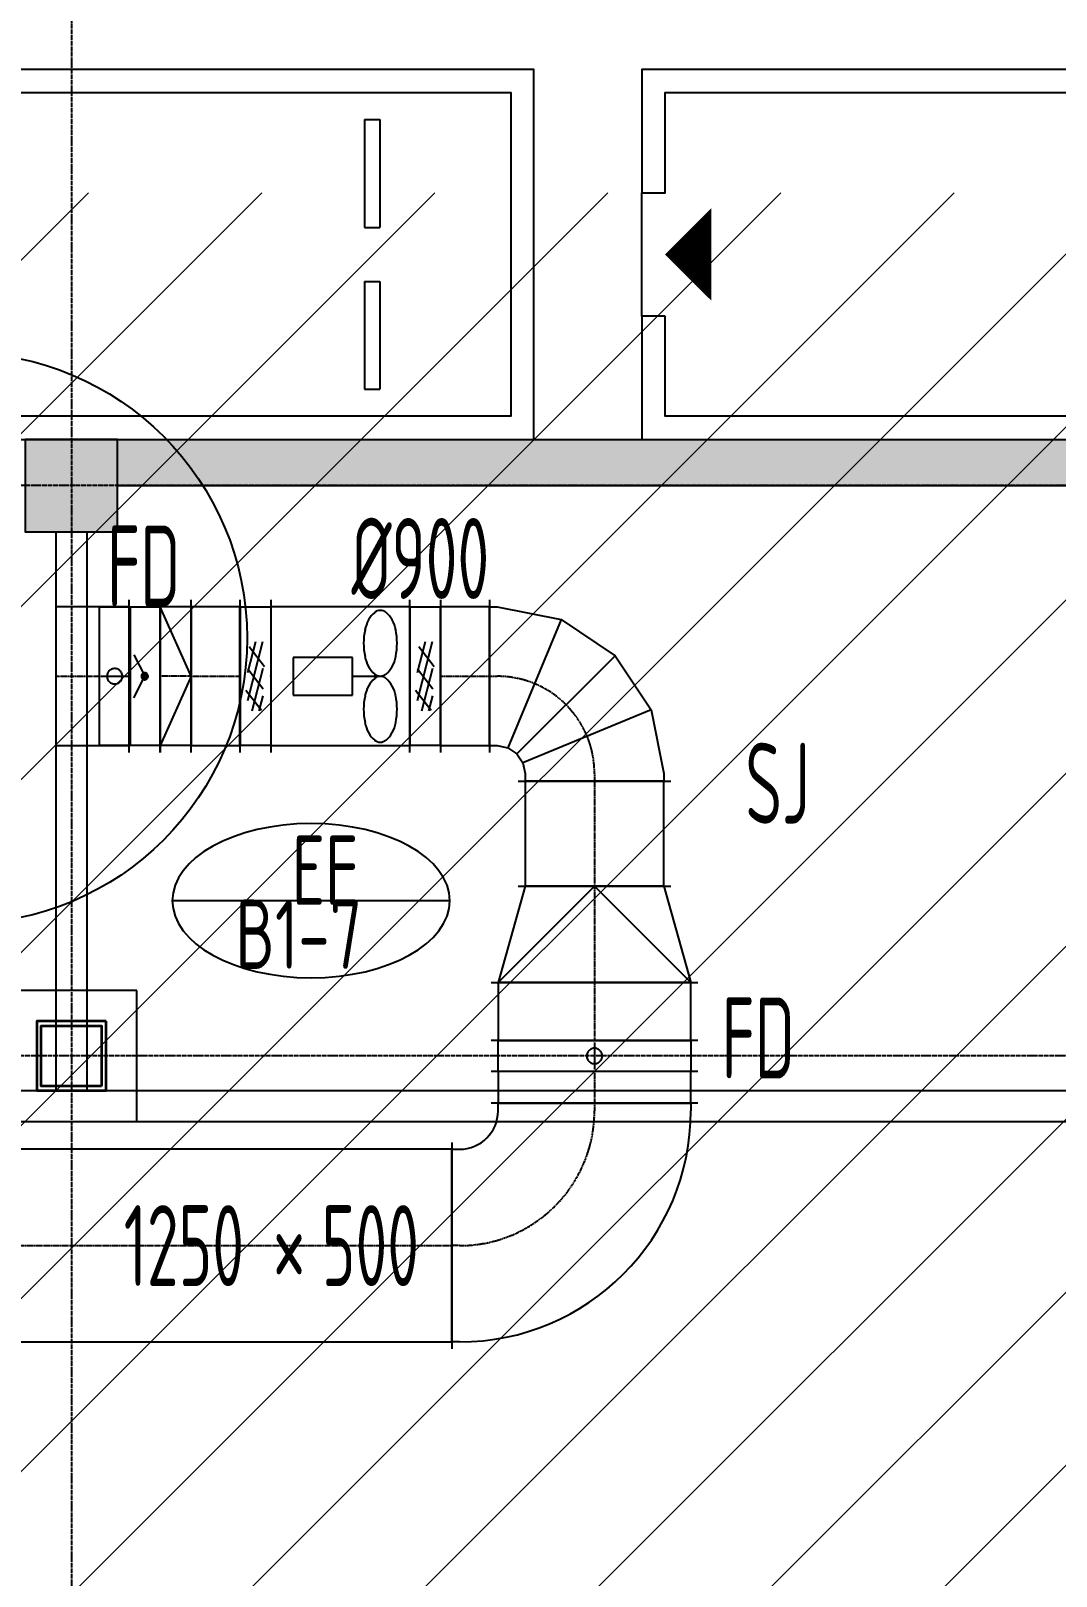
# Model space of a CAD drawing. Extents: x -20827274 to 1300756471, y -549375 to 3431892.
# Drawn here: x 34979 to 41627, y -183885 to -173860 of the extents above; entities that cross this region are included whole.
import ezdxf

# ---------------------------------------------------------------- set-up
doc = ezdxf.new("R2010")
doc.units = 0
doc.header["$LTSCALE"] = 10
for name, pattern in [('CENTER2', [1.125, 0.75, -0.125, 0.125, -0.125]), ('暖附图底图$0$DASH', [0.35, 0.25, -0.1]), ('暖附图底图$0$DOTE', [2.42, 2, -0.2, 0.02, -0.2])]:
    doc.linetypes.add(name, pattern=pattern)
for name, color, linetype in [('1-zs', 3, 'Continuous'), ('1-标注暖通', 4, 'Continuous'), ('DUCT-排风中心线', 5, 'CENTER2'), ('DUCT-排风标注', 3, 'Continuous'), ('DUCT-排风法兰', 2, 'Continuous'), ('DUCT-排风管', 31, 'Continuous'), ('DUCT-排风管端线', 2, 'Continuous'), ('DUCT-排风管设备', 7, 'Continuous'), ('DUCT-排风阀门', 7, 'Continuous'), ('H-暖通设备', 181, 'Continuous'), ('PUB_HATCH', 8, 'Continuous'), ('暖附图底图$0$00-停车位', 8, 'Continuous'), ('暖附图底图$0$1-标注暖通', 8, 'Continuous'), ('暖附图底图$0$A-COLUMN', 8, 'Continuous'), ('暖附图底图$0$A-PUB_HATCH', 8, 'Continuous'), ('暖附图底图$0$A-ROOM_NAME', 8, 'Continuous'), ('暖附图底图$0$A-WALL', 8, 'Continuous'), ('暖附图底图$0$DOTE', 8, 'Continuous'), ('暖附图底图$0$S-柱', 8, 'Continuous'), ('暖附图底图$0$S-柱-填充', 8, 'Continuous')]:
    doc.layers.add(name, color=color, linetype=linetype)
doc.layers.add('F-非人防区', color=105, linetype='Continuous', lineweight=15)
doc.styles.add('8B2_02', font='tssdeng.shx', dxfattribs={"width": 0.6, "bigfont": 'TSSDCHN.shx'})
doc.styles.add('暖附图底图$0$8B2_02', font='tssdeng.shx', dxfattribs={"width": 0.6, "bigfont": 'TSSDCHN.shx'})

# ---------------------------------------------------------------- blocks, each defined once
blk = doc.blocks.new('$轴流风机$00000011')
for p, q in [((-500, 500, 0), (-500, -500, 0)), ((500, 500, 0), (-500, 500, 0)), ((500, -500, 0), (500, 500, 0)), ((-339, 135, 0), (-339, -135, 0)), ((88, 135, 0), (-339, 135, 0)), ((88, -135, 0), (88, 135, 0)), ((88, 0, 0), (288, 0, 0)), ((-339, -135, 0), (88, -135, 0)), ((-500, -500, 0), (500, -500, 0))]:
    blk.add_line(p, q)
for centre, radius, start, end in [((355, 329, 0), 170, 129.1821, 153.0603), ((288, 410, 0), 64.8, 90, 129.1821), ((288, 410, 0), 64.8, 50.8179, 90), ((222, 329, 0), 170, 26.9397, 50.8179), ((462, 274, 0), 291, 153.0603, 168.1126), ((115, 274, 0), 291, 11.8874, 26.9397), ((633, 238, 0), 465, 168.1126, 180), ((633, 238, 0), 465, 180, 191.8874), ((-56, 238, 0), 465, 0, 11.8874), ((-56, 238, 0), 465, 348.1126, 0), ((462, 202, 0), 291, 191.8874, 206.9397), ((115, 202, 0), 291, 333.0603, 348.1126), ((355, 148, 0), 170, 206.9397, 230.8179), ((288, 66, 0), 64.8, 230.8179, 270), ((288, 66, 0), 64.8, 270, 309.1821), ((222, 148, 0), 170, 309.1821, 333.0603), ((462, -202, 0), 291, 153.0603, 168.1126), ((355, -148, 0), 170, 129.1821, 153.0603), ((288, -66, 0), 64.8, 90, 129.1821), ((288, -66, 0), 64.8, 50.8179, 90), ((222, -148, 0), 170, 26.9397, 50.8179), ((115, -202, 0), 291, 11.8874, 26.9397), ((633, -238, 0), 465, 168.1126, 180), ((-56, -238, 0), 465, 0, 11.8874), ((633, -238, 0), 465, 180, 191.8874), ((462, -274, 0), 291, 191.8874, 206.9397), ((115, -274, 0), 291, 333.0603, 348.1126), ((-56, -238, 0), 465, 348.1126, 0), ((355, -329, 0), 170, 206.9397, 230.8179), ((222, -329, 0), 170, 309.1821, 333.0603), ((288, -410, 0), 64.8, 230.8179, 270), ((288, -410, 0), 64.8, 270, 309.1821)]:
    blk.add_arc(centre, radius, start, end)
for p in [(-500, 0, 0), (500, 0, 0)]:
    blk.add_point(p)
blk = doc.blocks.new('暖附图底图$0$车位2400x5300')
at = {"layer": '暖附图底图$0$00-停车位', "color": 251}
for p, q in [((-875, -1000), (-175, -1000)), ((-875, -1100), (-875, -1000)), ((-175, -1100), (-175, -1000)), ((175, -1000), (875, -1000)), ((175, -1100), (175, -1000)), ((875, -1100), (875, -1000)), ((-875, -1100), (-175, -1100)), ((175, -1100), (875, -1100)), ((400, -5300), (-400, -5300))]:
    blk.add_line(p, q, dxfattribs=at)
blk.add_lwpolyline([(400, -5150), (400, -5300), (1200, -5300), (1200, 0), (-1200, 0), (-1200, -5300), (-400, -5300), (-400, -5150), (-1050, -5150), (-1050, -150), (1050, -150), (1050, -5150), (400, -5150)], dxfattribs=at)
blk.add_lwpolyline([(0, -5150, 0, 600, 0), (0, -4850, 600, 600, 0)], format="xyseb", dxfattribs=at)
blk = doc.blocks.new('暖附图底图$0$A$C7EFF042E')
at = {"layer": '暖附图底图$0$A-COLUMN', "color": 6}
for p, q in [((18675, 175), (17825, 175)), ((18675, -675), (18675, 175)), ((17825, -675), (18675, -675))]:
    blk.add_line(p, q, dxfattribs=at)
at = {"layer": '暖附图底图$0$S-柱', "color": 6, "lineweight": 35}
blk.add_lwpolyline([(18475, -25), (18025, -25), (18025, -475), (18475, -475)], close=True, dxfattribs=at)
blk.add_lwpolyline([(18475, -25), (18025, -25), (18025, -475), (18475, -475)], close=True, dxfattribs=at)
at = {"layer": '暖附图底图$0$S-柱-填充', "color": 6, "lineweight": 35}
blk.add_lwpolyline([(18445, -445), (18055, -445), (18055, -55), (18445, -55)], close=True, dxfattribs=at)
blk = doc.blocks.new('_FZH')
blk.add_lwpolyline([(-0.5, -0.5), (0.5, -0.5), (0.5, 0.5), (-0.5, 0.5)], close=True)
at = {"layer": 'PUB_HATCH'}
blk.add_solid([(-0.5, -0.5), (0.5, -0.5), (-0.5, 0.5), (0.5, 0.5)], dxfattribs=at)
blk = doc.blocks.new('暖附图底图$0$AFSFCS')
at = {"layer": '暖附图底图$0$A-PUB_HATCH'}
blk.add_hatch(color=256, dxfattribs=at).paths.add_polyline_path([(43941.4, -176810.4), (43941.4, -176510.4), (35541.4, -176510.4), (35541.4, -176810.4)])
at = {"layer": '暖附图底图$0$A-WALL'}
for p, q in [((35541.4, -176510.4), (43941.4, -176510.4)), ((35541.4, -176810.4), (43941.4, -176810.4)), ((35141.4, -177110.4), (35141.4, -180735.4)), ((35341.4, -177110.4), (35341.4, -180735.4)), ((33591.3, -180735.4), (35141.4, -180735.4)), ((35341.4, -180735.4), (44366.4, -180735.4)), ((33491.3, -180935.4), (35241.4, -180935.4)), ((35241.4, -180935.4), (44366.4, -180935.4))]:
    blk.add_line(p, q, dxfattribs=at)
at = {"layer": '暖附图底图$0$DOTE', "color": 16, "linetype": '暖附图底图$0$DOTE', "ltscale": 1.5}
for p, q in [((35241.4, -155629.3), (35241.4, -385768.2)), ((145070.3, -176810.4), (4332, -176810.4)), ((145070.3, -180510.4), (4332, -180510.4))]:
    blk.add_line(p, q, dxfattribs=at)
blk.add_blockref('暖附图底图$0$A$C7EFF042E', (16991.4, -180260.4))
at = {"layer": '暖附图底图$0$00-停车位', "rotation": 269.9999999999999}
for p in [(38241.4, -175310.4), (44241.4, -175310.4)]:
    blk.add_blockref('暖附图底图$0$车位2400x5300', p, dxfattribs=at)
at = {"layer": '暖附图底图$0$A-COLUMN', "xscale": 600, "yscale": 600, "zscale": 600, "rotation": 90}
blk.add_blockref('_FZH', (35241.4, -176810.4), dxfattribs=at)
at = {"layer": '暖附图底图$0$A-ROOM_NAME', "style": '暖附图底图$0$8B2_02', "width": 0.6}
blk.add_text('SJ', height=525, dxfattribs=at).set_placement((39612.2, -179003.1))
blk = doc.blocks.new('暖附图底图')
at = {"layer": '暖附图底图$0$1-标注暖通', "linetype": '暖附图底图$0$DASH'}
blk.add_blockref('暖附图底图$0$AFSFCS', (500000, 0), dxfattribs=at)

msp = doc.modelspace()

# ---------------------------------------------------------------- hatches: boundary and pattern name
at = {"layer": 'F-非人防区'}
h = msp.add_hatch(dxfattribs=at)
h.set_pattern_fill('ANSI31', color=8, scale=500)
h.set_pattern_definition([(45, (-67108.6, 126739.6), (-561.266, 561.266), [])])
edge = h.paths.add_edge_path()
edge.add_line((26041.4, -160910.4), (26041.4, -174910.4))
edge.add_line((26041.4, -174910.4), (44466.4, -174910.4))
edge.add_line((44466.4, -174910.4), (44466.4, -230535.4))
edge.add_line((44466.4, -230535.4), (29591.4, -230535.4))
edge.add_line((29591.4, -230535.4), (29591.4, -228585.4))
edge.add_line((29591.4, -228585.4), (32466.4, -228585.4))
edge.add_line((32466.4, -228585.4), (32466.4, -223185.4))
edge.add_line((32466.4, -223185.4), (6116.4, -223185.4))
edge.add_line((6116.4, -223185.4), (6116.4, -236210.4))
edge.add_line((6116.4, -236210.4), (5916.4, -236210.4))
edge.add_line((5916.4, -236210.4), (5921.1, -289912.2))
edge.add_line((5921.1, -289912.2), (35191.4, -289912.2))
edge.add_line((35191.4, -289912.2), (35191.4, -296310.4))
edge.add_line((35191.4, -296310.4), (35041.4, -296310.4))
edge.add_line((35041.4, -296310.4), (35041.4, -296910.4))
edge.add_line((35041.4, -296910.4), (35641.4, -296910.4))
edge.add_line((35641.4, -296910.4), (44736.4, -305099.6))
edge.add_line((44736.4, -305099.6), (22456.5, -329844))
edge.add_line((22456.5, -329844), (22456.5, -340006.4))
edge.add_line((22456.5, -340006.4), (-13248.1, -379660.4))
edge.add_line((-13248.1, -379660.4), (-90108.6, -379660.4))
edge.add_line((-90108.6, -379660.4), (-90108.6, -373660.4))
edge.add_line((-90108.6, -373660.4), (-91358.6, -373660.4))
edge.add_arc((-91358.6, -361660.4), 12000, 180, 270, ccw=False)
edge.add_line((-103358.6, -361660.4), (-103358.6, -333450.4))
edge.add_line((-103358.6, -333450.4), (-95358.6, -333436.6))
edge.add_line((-95358.6, -333436.6), (-95358.6, -160610.4))
edge.add_line((-95358.6, -160610.4), (-86333.4, -160610.4))
edge.add_line((-86333.4, -160610.4), (-86333.6, -149790))
edge.add_line((-86333.6, -149790), (-73433.4, -149790))
edge.add_line((-73433.4, -149790), (-73433.4, -160610.4))
edge.add_line((-73433.4, -160610.4), (26041.4, -160910.4))

# ---------------------------------------------------------------- linework, layer by layer
msp.add_circle((34528, -177800.1), 1852.8)
at = {"layer": 'DUCT-排风中心线'}
for p, q in [((35141.4, -178047.2), (35616.7, -178047.2)), ((36017.3, -178047.2), (35817.3, -178047.2)), ((36017.5, -178047.2), (36334.8, -178047.2)), ((36335, -178047.2), (36335.2, -178047.2)), ((37635.8, -178047.2), (37635.6, -178047.2)), ((37636, -178047.2), (37953.4, -178047.2)), ((37953.6, -178047.2), (38003.6, -178047.2)), ((38633.6, -178677.2), (38633.6, -178727.2)), ((38633.6, -178727.4), (38633.6, -179409.2)), ((38633.6, -179409.4), (38633.6, -180034.4)), ((38633.6, -180034.6), (38633.6, -180410.2)), ((38633.6, -180610.6), (38633.6, -180815.5)), ((38633.6, -180815.7), (38633.6, -180865.7)), ((31352.3, -181740.7), (37708.4, -181740.7)), ((37758.6, -181740.7), (37708.6, -181740.7))]:
    msp.add_line(p, q, dxfattribs=at)
for centre, radius, start, end in [((38003.6, -178677.2), 630, 0, 90), ((37758.6, -180865.7), 875, 270, 0)]:
    msp.add_arc(centre, radius, start, end, dxfattribs=at)
at = {"layer": 'DUCT-排风法兰'}
for p, q in [((35616.8, -178542.2), (35616.8, -177552.2)), ((35817, -178542.2), (35817, -177552.2)), ((35817.2, -177552.2), (35817.2, -178542.2)), ((36017.4, -178542.2), (36017.4, -177552.2)), ((36334.9, -178542.2), (36334.9, -177552.2)), ((36535.3, -177552.2), (36535.3, -178542.2)), ((37435.5, -178542.2), (37435.5, -177552.2)), ((37635.9, -177552.2), (37635.9, -178542.2)), ((37953.5, -177552.2), (37953.5, -178542.2)), ((38138.6, -178727.3), (39128.6, -178727.3)), ((38138.6, -179409.3), (39128.6, -179409.3)), ((37963.6, -180034.5), (39303.6, -180034.5)), ((39303.6, -180410.3), (37963.6, -180410.3)), ((39303.6, -180610.5), (37963.6, -180610.5)), ((39303.6, -180815.6), (37963.6, -180815.6)), ((37708.5, -181070.7), (37708.5, -182410.7))]:
    msp.add_line(p, q, dxfattribs=at)
at = {"layer": 'DUCT-排风法兰', "color": 18, "true_color": 0x000000}
for p in [(35616.7, -178047.2, 1000), (35616.9, -178047.2, 1000), (35816.9, -178047.2, 1000), (35817.1, -178047.2, 1000), (35817.1, -178047.2, 1000), (35817.3, -178047.2, 1000), (36017.3, -178047.2, 1000), (36017.5, -178047.2, 1000), (36334.8, -178047.2, 1000), (36335, -178047.2, 1000), (36535.2, -178047.2, 1000), (36535.4, -178047.2, 1000), (37435.4, -178047.2, 1000), (37435.6, -178047.2, 1000), (37635.8, -178047.2, 1000), (37636, -178047.2, 1000), (37953.4, -178047.2, 1000), (37953.6, -178047.2, 1000), (38633.6, -178727.2, 1000), (38633.6, -178727.4, 1000), (38633.6, -179409.2, 1000), (38633.6, -179409.4, 1000), (38633.6, -180034.4, 1000), (38633.6, -180034.6, 1000), (38633.6, -180410.2, 1000), (38633.6, -180410.4, 1000), (38633.6, -180610.4, 1000), (38633.6, -180610.6, 1000), (38633.6, -180815.5, 1000), (38633.6, -180815.7, 1000), (37708.4, -181740.7, 1000), (37708.6, -181740.7, 1000)]:
    msp.add_point(p, dxfattribs=at)
at = {"layer": 'DUCT-排风管'}
for p, q in [((35616.7, -177597.2), (35141.4, -177597.2)), ((35141.4, -177597.2), (35141.4, -178497.2)), ((35422.5, -177597.2), (35622.5, -177597.2)), ((35616.7, -178497.2), (35616.7, -177597.2)), ((35616.9, -177597.2), (35816.9, -177597.2)), ((36017.3, -177597.2), (35817.3, -177597.2)), ((36017.3, -178047.2), (35817.3, -177597.2)), ((36334.8, -177597.2), (36017.5, -177597.2)), ((36017.5, -177597.2), (36017.5, -178497.2)), ((36334.8, -178497.2), (36334.8, -177597.2)), ((36335, -177597.2), (36335.2, -177597.2)), ((36335.2, -177597.2), (36535.2, -177597.2)), ((37435.6, -177597.2), (37635.6, -177597.2)), ((37635.8, -177597.2), (37635.6, -177597.2)), ((37953.4, -177597.2), (37636, -177597.2)), ((37636, -177597.2), (37636, -178497.2)), ((37953.4, -178497.2), (37953.4, -177597.2)), ((37953.6, -177597.2), (38003.6, -177597.2)), ((38003.6, -177597.2), (38416.9, -177679.4)), ((38416.9, -177679.4), (38767.2, -177913.5)), ((38767.2, -177913.5), (39001.4, -178263.9)), ((36017.3, -178047.2), (35817.3, -178497.2)), ((39001.4, -178263.9), (39083.6, -178677.2)), ((35141.4, -178497.2), (35616.7, -178497.2)), ((35622.5, -178497.2), (35422.5, -178497.2)), ((35816.9, -178497.2), (35616.9, -178497.2)), ((36017.3, -178497.2), (35817.3, -178497.2)), ((36017.5, -178497.2), (36334.8, -178497.2)), ((36335, -178497.2), (36335.2, -178497.2)), ((36535.2, -178497.2), (36335.2, -178497.2)), ((37635.6, -178497.2), (37435.6, -178497.2)), ((37635.8, -178497.2), (37635.6, -178497.2)), ((37636, -178497.2), (37953.4, -178497.2)), ((37953.6, -178497.2), (38003.6, -178497.2)), ((38003.6, -178497.2), (38072.5, -178510.9)), ((38072.5, -178510.9), (38130.9, -178549.9)), ((38130.9, -178549.9), (38169.9, -178608.3)), ((38169.9, -178608.3), (38183.6, -178677.2)), ((38183.6, -178677.2), (38183.6, -178727.2)), ((38183.6, -178727.4), (38183.6, -179409.2)), ((39083.6, -178727.4), (38183.6, -178727.4)), ((39083.6, -178677.2), (39083.6, -178727.2)), ((39083.6, -179409.2), (39083.6, -178727.4)), ((38183.6, -179409.4), (38008.6, -180034.4)), ((38633.6, -179409.4), (38008.6, -180034.4)), ((38183.6, -179409.2), (39083.6, -179409.2)), ((38633.6, -179409.4), (39258.6, -180034.4)), ((39083.6, -179409.4), (39258.6, -180034.4)), ((38008.6, -180034.6), (38008.6, -180410.2)), ((39258.6, -180034.6), (38008.6, -180034.6)), ((39258.6, -180410.2), (39258.6, -180034.6)), ((38008.6, -180410.2), (39258.6, -180410.2)), ((38008.6, -180610.4), (38008.6, -180410.4)), ((39258.6, -180410.4), (39258.6, -180610.4)), ((38008.6, -180610.6), (38008.6, -180815.5)), ((39258.6, -180610.6), (38008.6, -180610.6)), ((39258.6, -180815.5), (39258.6, -180610.6)), ((38008.6, -180815.5), (39258.6, -180815.5)), ((38008.6, -180865.7), (38008.6, -180815.7)), ((39258.6, -180815.7), (39258.6, -180865.7)), ((37708.4, -181115.7), (31352.3, -181115.7)), ((37708.4, -182365.7), (37708.4, -181115.7)), ((37708.6, -181115.7), (37758.6, -181115.7)), ((31352.3, -182365.7), (37708.4, -182365.7)), ((37758.6, -182365.7), (37708.6, -182365.7))]:
    msp.add_line(p, q, dxfattribs=at)
for radius in [1500, 250]:
    msp.add_arc((37758.6, -180865.7), radius, 270, 0, dxfattribs=at)
at = {"layer": 'DUCT-排风管', "color": 18, "true_color": 0x000000}
for p in [(35817.3, -178047.2, 1000), (36017.3, -178047.2, 1000), (36335, -178047.2, 1000), (36335.2, -178047.2, 1000), (37635.6, -178047.2, 1000), (37635.8, -178047.2, 1000), (37953.6, -178047.2, 1000), (38633.6, -178727.2, 1000), (38633.6, -179409.4, 1000), (38633.6, -180034.4, 1000), (38633.6, -180815.7, 1000), (37708.6, -181740.7, 1000)]:
    msp.add_point(p, dxfattribs=at)
at = {"layer": 'DUCT-排风管端线'}
for p, q in [((35422.5, -177597.2), (35422.5, -178497.2)), ((35616.9, -178497.2), (35616.9, -177597.2)), ((35622.5, -177597.2), (35622.5, -178497.2)), ((35816.9, -178497.2), (35816.9, -177597.2)), ((35817.3, -177597.2), (35817.3, -178497.2)), ((36017.3, -178497.2), (36017.3, -177597.2)), ((36335, -177597.2), (36335, -178497.2)), ((36335.2, -178497.2), (36335.2, -177597.2)), ((36335.2, -177597.2), (36335.2, -178497.2)), ((36535.2, -177597.2), (36535.2, -178497.2)), ((37435.6, -177597.2), (37435.6, -178497.2)), ((37635.6, -177597.2), (37635.6, -178497.2)), ((37635.6, -177597.2), (37635.6, -178497.2)), ((37635.8, -178497.2), (37635.8, -177597.2)), ((37953.6, -177597.2), (37953.6, -178497.2)), ((38416.9, -177679.4), (38072.5, -178510.9)), ((38767.2, -177913.5), (38130.9, -178549.9)), ((39001.4, -178263.9), (38169.9, -178608.3)), ((39083.6, -178727.2), (38183.6, -178727.2)), ((39083.6, -179409.4), (38183.6, -179409.4)), ((38008.6, -180034.4), (39258.6, -180034.4)), ((39258.6, -180410.4), (38008.6, -180410.4)), ((39258.6, -180610.4), (38008.6, -180610.4)), ((39258.6, -180815.7), (38008.6, -180815.7)), ((37708.6, -182365.7), (37708.6, -181115.7))]:
    msp.add_line(p, q, dxfattribs=at)
at = {"layer": 'DUCT-排风阀门'}
for p, q in [((36385.2, -178203.7), (36483.1, -177822.2)), ((36385.2, -178023.7), (36437, -177822.2)), ((37485.6, -178203.7), (37583.5, -177822.2)), ((37485.6, -178023.7), (37537.4, -177822.2)), ((35646.9, -177907.2), (35716.9, -178047.2)), ((36493.4, -177985.1), (36393.4, -177855.2)), ((37593.8, -177985.1), (37493.8, -177855.2)), ((35476, -178028.8), (35474, -178034.7)), ((35478.7, -178023.1), (35476, -178028.8)), ((35482, -178017.8), (35478.7, -178023.1)), ((35486, -178012.9), (35482, -178017.8)), ((35490.6, -178008.6), (35486, -178012.9)), ((35495.7, -178004.9), (35490.6, -178008.6)), ((35501.2, -178001.9), (35495.7, -178004.9)), ((35507, -177999.6), (35501.2, -178001.9)), ((35513.1, -177998), (35507, -177999.6)), ((35519.3, -177997.3), (35513.1, -177998)), ((35525.6, -177997.3), (35519.3, -177997.3)), ((35531.8, -177998), (35525.6, -177997.3)), ((35537.9, -177999.6), (35531.8, -177998)), ((35543.8, -178001.9), (35537.9, -177999.6)), ((35549.3, -178004.9), (35543.8, -178001.9)), ((35554.3, -178008.6), (35549.3, -178004.9)), ((35558.9, -178012.9), (35554.3, -178008.6)), ((35562.9, -178017.8), (35558.9, -178012.9)), ((35566.3, -178023.1), (35562.9, -178017.8)), ((35569, -178028.8), (35566.3, -178023.1)), ((35570.9, -178034.7), (35569, -178028.8)), ((35703.5, -178029.5), (35700.5, -178032.2)), ((35707, -178027.3), (35703.5, -178029.5)), ((35710.8, -178025.8), (35707, -178027.3)), ((35714.8, -178025.1), (35710.8, -178025.8)), ((35718.9, -178025.1), (35714.8, -178025.1)), ((35723, -178025.8), (35718.9, -178025.1)), ((35726.8, -178027.3), (35723, -178025.8)), ((35730.2, -178029.5), (35726.8, -178027.3)), ((35733.3, -178032.2), (35730.2, -178029.5)), ((36485.2, -178130.8), (36385.2, -178000.8)), ((36413.9, -178272.2), (36485.2, -177994)), ((37585.6, -178130.8), (37485.6, -178000.8)), ((37514.3, -178272.2), (37585.6, -177994)), ((35435, -178047.2), (35610, -178047.2)), ((35472.9, -178040.9), (35472.5, -178047.2)), ((35472.5, -178047.2), (35472.9, -178053.4)), ((35474, -178034.7), (35472.9, -178040.9)), ((35472.9, -178053.4), (35474, -178059.6)), ((35474, -178059.6), (35476, -178065.6)), ((35476, -178065.6), (35478.7, -178071.2)), ((35478.7, -178071.2), (35482, -178076.6)), ((35482, -178076.6), (35486, -178081.4)), ((35486, -178081.4), (35490.6, -178085.7)), ((35490.6, -178085.7), (35495.7, -178089.4)), ((35495.7, -178089.4), (35501.2, -178092.4)), ((35501.2, -178092.4), (35507, -178094.7)), ((35507, -178094.7), (35513.1, -178096.3)), ((35513.1, -178096.3), (35519.3, -178097.1)), ((35519.3, -178097.1), (35525.6, -178097.1)), ((35525.6, -178097.1), (35531.8, -178096.3)), ((35531.8, -178096.3), (35537.9, -178094.7)), ((35537.9, -178094.7), (35543.8, -178092.4)), ((35543.8, -178092.4), (35549.3, -178089.4)), ((35549.3, -178089.4), (35554.3, -178085.7)), ((35554.3, -178085.7), (35558.9, -178081.4)), ((35558.9, -178081.4), (35562.9, -178076.6)), ((35562.9, -178076.6), (35566.3, -178071.2)), ((35566.3, -178071.2), (35569, -178065.6)), ((35569, -178065.6), (35570.9, -178059.6)), ((35572.1, -178040.9), (35570.9, -178034.7)), ((35570.9, -178059.6), (35572.1, -178053.4)), ((35572.5, -178047.2), (35572.1, -178040.9)), ((35572.1, -178053.4), (35572.5, -178047.2)), ((35646.9, -178187.2), (35716.9, -178047.2)), ((35695.1, -178043.1), (35694.7, -178047.2)), ((35694.7, -178047.2), (35695.1, -178051.2)), ((35696.2, -178039.2), (35695.1, -178043.1)), ((35695.1, -178051.2), (35696.2, -178055.2)), ((35698.1, -178035.5), (35696.2, -178039.2)), ((35696.2, -178055.2), (35698.1, -178058.8)), ((35700.5, -178032.2), (35698.1, -178035.5)), ((35698.1, -178058.8), (35700.5, -178062.1)), ((35700.5, -178062.1), (35703.5, -178064.8)), ((35702.2, -178044.3), (35701.9, -178047.2)), ((35701.9, -178047.2), (35702.2, -178050)), ((35703, -178041.6), (35702.2, -178044.3)), ((35702.2, -178050), (35703, -178052.7)), ((35704.3, -178039), (35703, -178041.6)), ((35703, -178052.7), (35704.3, -178055.3)), ((35703.5, -178064.8), (35707, -178067)), ((35706, -178036.8), (35704.3, -178039)), ((35704.3, -178055.3), (35706, -178057.5)), ((35708.2, -178034.9), (35706, -178036.8)), ((35706, -178057.5), (35708.2, -178059.4)), ((35706.4, -178045.1), (35706.2, -178047.2)), ((35706.2, -178047.2), (35706.4, -178049.2)), ((35706.9, -178043.2), (35706.4, -178045.1)), ((35706.4, -178049.2), (35706.9, -178051.2)), ((35707.9, -178041.4), (35706.9, -178043.2)), ((35706.9, -178051.2), (35707.9, -178053)), ((35707, -178067), (35710.8, -178068.5)), ((35709.1, -178039.8), (35707.9, -178041.4)), ((35707.9, -178053), (35709.1, -178054.6)), ((35710.7, -178033.5), (35708.2, -178034.9)), ((35708.2, -178059.4), (35710.7, -178060.8)), ((35710.7, -178038.4), (35709.1, -178039.8)), ((35709.1, -178054.6), (35710.7, -178055.9)), ((35713.4, -178032.6), (35710.7, -178033.5)), ((35712.4, -178037.4), (35710.7, -178038.4)), ((35710.7, -178055.9), (35712.4, -178056.9)), ((35710.7, -178060.8), (35713.4, -178061.7)), ((35710.8, -178068.5), (35714.8, -178069.2)), ((35714.4, -178036.7), (35712.4, -178037.4)), ((35712.4, -178056.9), (35714.4, -178057.6)), ((35716.2, -178032.2), (35713.4, -178032.6)), ((35713.4, -178061.7), (35716.2, -178062.2)), ((35716.4, -178036.4), (35714.4, -178036.7)), ((35714.4, -178057.6), (35716.4, -178057.9)), ((35714.8, -178069.2), (35718.9, -178069.2)), ((35719, -178032.3), (35716.2, -178032.2)), ((35716.2, -178062.2), (35719, -178062)), ((35718.4, -178036.5), (35716.4, -178036.4)), ((35716.4, -178057.9), (35718.4, -178057.8)), ((35720.4, -178037), (35718.4, -178036.5)), ((35718.4, -178057.8), (35720.4, -178057.3)), ((35718.9, -178069.2), (35723, -178068.5)), ((35721.8, -178033), (35719, -178032.3)), ((35719, -178062), (35721.8, -178061.3)), ((35722.3, -178037.9), (35720.4, -178037)), ((35720.4, -178057.3), (35722.3, -178056.5)), ((35724.4, -178034.2), (35721.8, -178033)), ((35721.8, -178061.3), (35724.4, -178060.2)), ((35723.9, -178039.1), (35722.3, -178037.9)), ((35722.3, -178056.5), (35723.9, -178055.3)), ((35723, -178068.5), (35726.8, -178067)), ((35725.3, -178040.5), (35723.9, -178039.1)), ((35723.9, -178055.3), (35725.3, -178053.8)), ((35726.7, -178035.8), (35724.4, -178034.2)), ((35724.4, -178060.2), (35726.7, -178058.5)), ((35726.4, -178042.2), (35725.3, -178040.5)), ((35725.3, -178053.8), (35726.4, -178052.1)), ((35727.2, -178044.1), (35726.4, -178042.2)), ((35726.4, -178052.1), (35727.2, -178050.2)), ((35728.7, -178037.9), (35726.7, -178035.8)), ((35726.7, -178058.5), (35728.7, -178056.4)), ((35726.8, -178067), (35730.2, -178064.8)), ((35727.6, -178046.1), (35727.2, -178044.1)), ((35727.2, -178050.2), (35727.6, -178048.2)), ((35727.6, -178048.2), (35727.6, -178046.1)), ((35730.2, -178040.3), (35728.7, -178037.9)), ((35728.7, -178056.4), (35730.2, -178054)), ((35731.3, -178042.9), (35730.2, -178040.3)), ((35730.2, -178054), (35731.3, -178051.4)), ((35730.2, -178064.8), (35733.3, -178062.1)), ((35731.8, -178045.7), (35731.3, -178042.9)), ((35731.3, -178051.4), (35731.8, -178048.6)), ((35731.8, -178048.6), (35731.8, -178045.7)), ((35735.7, -178035.5), (35733.3, -178032.2)), ((35733.3, -178062.1), (35735.7, -178058.8)), ((35737.6, -178039.2), (35735.7, -178035.5)), ((35735.7, -178058.8), (35737.6, -178055.2)), ((35738.7, -178043.1), (35737.6, -178039.2)), ((35737.6, -178055.2), (35738.7, -178051.2)), ((35739.1, -178047.2), (35738.7, -178043.1)), ((35738.7, -178051.2), (35739.1, -178047.2)), ((36473.6, -178268.6), (36373.6, -178138.7)), ((36460, -178272.2), (36485.2, -178174)), ((37574, -178268.6), (37474, -178138.7)), ((37560.4, -178272.2), (37585.6, -178174)), ((38633.6, -180422.9), (38633.6, -180597.9)), ((38584.5, -180501), (38583.7, -180507.3)), ((38583.7, -180507.3), (38583.7, -180513.5)), ((38583.7, -180513.5), (38584.5, -180519.8)), ((38586, -180495), (38584.5, -180501)), ((38584.5, -180519.8), (38586, -180525.9)), ((38588.3, -180489.1), (38586, -180495)), ((38586, -180525.9), (38588.3, -180531.7)), ((38591.4, -180483.6), (38588.3, -180489.1)), ((38588.3, -180531.7), (38591.4, -180537.2)), ((38595, -180478.5), (38591.4, -180483.6)), ((38599.3, -180474), (38595, -180478.5)), ((38604.2, -180470), (38599.3, -180474)), ((38609.5, -180466.6), (38604.2, -180470)), ((38615.2, -180463.9), (38609.5, -180466.6)), ((38621.1, -180462), (38615.2, -180463.9)), ((38627.3, -180460.8), (38621.1, -180462)), ((38633.6, -180460.4), (38627.3, -180460.8)), ((38639.8, -180460.8), (38633.6, -180460.4)), ((38646, -180462), (38639.8, -180460.8)), ((38652, -180463.9), (38646, -180462)), ((38657.7, -180466.6), (38652, -180463.9)), ((38663, -180470), (38657.7, -180466.6)), ((38667.8, -180474), (38663, -180470)), ((38672.1, -180478.5), (38667.8, -180474)), ((38675.8, -180483.6), (38672.1, -180478.5)), ((38678.8, -180489.1), (38675.8, -180483.6)), ((38675.8, -180537.2), (38678.8, -180531.7)), ((38681.1, -180495), (38678.8, -180489.1)), ((38678.8, -180531.7), (38681.1, -180525.9)), ((38682.7, -180501), (38681.1, -180495)), ((38681.1, -180525.9), (38682.7, -180519.8)), ((38683.5, -180507.3), (38682.7, -180501)), ((38682.7, -180519.8), (38683.5, -180513.5)), ((38683.5, -180513.5), (38683.5, -180507.3)), ((38591.4, -180537.2), (38595, -180542.3)), ((38595, -180542.3), (38599.3, -180546.9)), ((38599.3, -180546.9), (38604.2, -180550.9)), ((38604.2, -180550.9), (38609.5, -180554.2)), ((38609.5, -180554.2), (38615.2, -180556.9)), ((38615.2, -180556.9), (38621.1, -180558.8)), ((38621.1, -180558.8), (38627.3, -180560)), ((38627.3, -180560), (38633.6, -180560.4)), ((38633.6, -180560.4), (38639.8, -180560)), ((38639.8, -180560), (38646, -180558.8)), ((38646, -180558.8), (38652, -180556.9)), ((38652, -180556.9), (38657.7, -180554.2)), ((38657.7, -180554.2), (38663, -180550.9)), ((38663, -180550.9), (38667.8, -180546.9)), ((38667.8, -180546.9), (38672.1, -180542.3)), ((38672.1, -180542.3), (38675.8, -180537.2))]:
    msp.add_line(p, q, dxfattribs=at)
at = {"layer": 'H-暖通设备', "linetype": 'Continuous'}
msp.add_line((37695.7, -179502.9), (35895.7, -179502.9), dxfattribs=at)
at = {"layer": 'H-暖通设备', "linetype": 'Continuous', "extrusion": (0, 0, -1)}
msp.add_ellipse((36795.7, -179502.9), major_axis=(-900, 0), ratio=0.5555556, dxfattribs=at)

# ---------------------------------------------------------------- block references
at = {"layer": '1-zs'}
msp.add_blockref('暖附图底图', (-500000, 0), dxfattribs=at)
at = {"layer": 'DUCT-排风管设备', "xscale": 0.9, "yscale": 0.9, "zscale": 900}
msp.add_blockref('$轴流风机$00000011', (36985.4, -178047.2, 1000), dxfattribs=at)

# ---------------------------------------------------------------- texts
at = {"layer": '1-标注暖通', "style": '8B2_02', "width": 0.6}
for p in [(35473.4, -177594.1), (39458.4, -180656.3)]:
    msp.add_text('FD', height=525, dxfattribs=at).set_placement(p)
at = {"layer": 'DUCT-排风标注', "color": 1, "style": '8B2_02', "width": 0.6}
msp.add_text('%%C900', height=525, dxfattribs=at).set_placement((37057.7, -177545.4, 1000))
at = {"layer": 'DUCT-排风标注', "style": '8B2_02', "width": 0.6}
for s, p in [('1250', (35580.8, -182003.2, 1000)), ('500', (36865, -182003.2, 1000)), ('×', (36550, -182003.2, 1000))]:
    msp.add_text(s, height=525, dxfattribs=at).set_placement(p)
at = {"layer": 'H-暖通设备', "linetype": 'Continuous', "style": '8B2_02', "width": 0.7}
for s, p in [('EF', (36671.1, -179530.8)), ('B1-7', (36305.5, -179945.3))]:
    msp.add_text(s, height=450, dxfattribs=at).set_placement(p)

doc.saveas('drawing.dxf')
